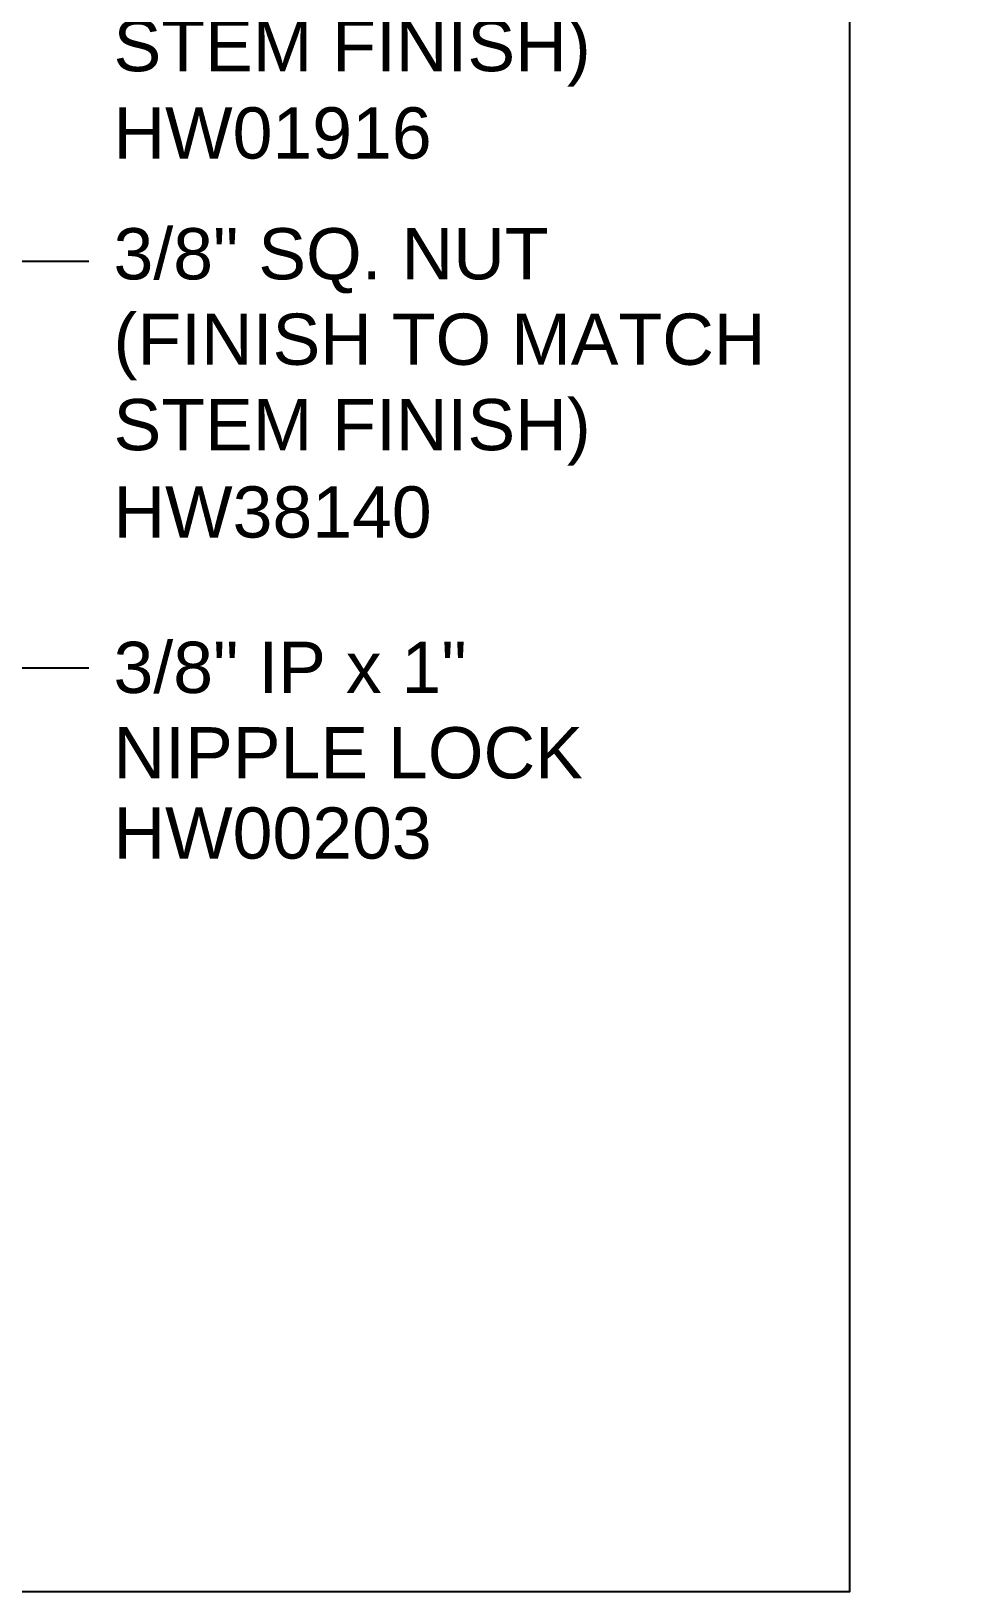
# Model space of a CAD drawing. Extents: x 0 to 7.2, y -17.2 to 0.
# Drawn here: x 3.79 to 7.25, y -17.22 to -11.51 of the extents above; entities that cross this region are included whole.
import ezdxf
from ezdxf import colors
from ezdxf.entities.mleader import LeaderData, LeaderLine
from ezdxf.math import Vec2, Vec3

# ---------------------------------------------------------------- set-up
doc = ezdxf.new("R2010")
doc.units = 0
doc.header["$LTSCALE"] = 0.5
doc.header["$MEASUREMENT"] = 0
doc.layers.add('CUST DWG', color=60, linetype='CONTINUOUS', lineweight=20)
doc.layers.add('FAB DWG', color=221, linetype='CONTINUOUS')
doc.layers.add('Text-Unprinted', color=131, linetype='CONTINUOUS', plot=False)
doc.styles.add('LSAD_Standard', font='arial.ttf')

msp = doc.modelspace()

# ---------------------------------------------------------------- linework, layer by layer
at = {"layer": 'Text-Unprinted', "ltscale": 0.5, "transparency": 16777216}
msp.add_lwpolyline([(0, 0), (6.7876, 0), (6.7876, -17.2191), (0, -17.2192)], close=True, dxfattribs=at)

# ---------------------------------------------------------------- texts
at = {"layer": 'FAB DWG', "ltscale": 0.5, "transparency": 16777216, "char_height": 0.1875, "width": 3.15153, "attachment_point": 1, "style": 'LSAD_Standard'}
for s, insert in [('\\A1;HW01916', (4.0945, -11.7879)), ('\\A1;HW38140', (4.0945, -13.1746)), ('\\A1;HW00203', (4.0945, -14.3493))]:
    msp.add_mtext(s, dxfattribs=dict(at, insert=insert))

# ---------------------------------------------------------------- leaders
at = {"layer": 'CUST DWG', "ltscale": 0.5, "transparency": 16777216}
ml = msp.add_multileader_mtext('Standard', dxfattribs=at)
ml.set_content('\\A1;3/8" COUPLER\\P(FINISH TO MATCH\\PSTEM FINISH)', color=256, style='LSAD_Standard')
ml.set_leader_properties()
ml.build(insert=Vec2(0, 0))
ml.multileader.update_dxf_attribs({"dogleg_length": 0.36, "arrow_head_size": 0.1875})
ctx = ml.context
ctx.base_point, ctx.char_height, ctx.arrow_head_size, ctx.landing_gap_size, ctx.plane_origin = Vec3(4.005, -10.9647), 0.1875, 0.1875, 0.09, Vec3(1.6638, -11.4995)
notes = []
notes.append((ctx, [(0, (1, 1, 0), (3.0929, -10.9647), (1, 0), 0.9121, [(0, [(2.3495, -11.5039)], 0, [])])]))
ctx.mtext.insert, ctx.mtext.width, ctx.mtext.defined_height, ctx.mtext.flow_direction = Vec3(4.095, -10.8434), 3.15153, 0.8541, 5
ml = msp.add_multileader_mtext('Standard', dxfattribs=at)
ml.set_content('\\A1;3/8" SQ. NUT\\P(FINISH TO MATCH\\PSTEM FINISH)', color=256, style='LSAD_Standard')
ml.set_leader_properties()
ml.build(insert=Vec2(0, 0))
ml.multileader.update_dxf_attribs({"dogleg_length": 0.36, "arrow_head_size": 0.1875})
ctx = ml.context
ctx.base_point, ctx.char_height, ctx.arrow_head_size, ctx.landing_gap_size, ctx.plane_origin = Vec3(4.005, -12.3513), 0.1875, 0.1875, 0.09, Vec3(1.6638, -12.8861)
notes.append((ctx, [(0, (1, 1, 0), (3.0929, -12.3513), (1, 0), 0.9121, [(0, [(2.3495, -12.8577)], 0, [])])]))
ctx.mtext.insert, ctx.mtext.width, ctx.mtext.defined_height, ctx.mtext.flow_direction = Vec3(4.095, -12.23), 3.15153, 0.8541, 5
ml = msp.add_multileader_mtext('Standard', dxfattribs=at)
ml.set_content('\\A1;3/8" IP x 1"\\PNIPPLE LOCK', color=256, style='LSAD_Standard')
ml.set_leader_properties()
ml.build(insert=Vec2(0, 0))
ml.multileader.update_dxf_attribs({"dogleg_length": 0.36, "arrow_head_size": 0.1875})
ctx = ml.context
ctx.base_point, ctx.char_height, ctx.arrow_head_size, ctx.landing_gap_size, ctx.plane_origin = Vec3(4.005, -13.8386), 0.1875, 0.1875, 0.09, Vec3(1.6638, -14.3734)
notes.append((ctx, [(0, (1, 1, 0), (3.0929, -13.8386), (1, 0), 0.9121, [(0, [(1.8726, -14.7143)], 0, [])])]))
ctx.mtext.insert, ctx.mtext.width, ctx.mtext.defined_height, ctx.mtext.flow_direction = Vec3(4.095, -13.7432), 3.15153, 0.8541, 5
for ctx, leaders in notes:
    for number, flags, end, landing, length, lines in leaders:
        leader = LeaderData()
        leader.index, (leader.has_last_leader_line, leader.has_dogleg_vector, leader.attachment_direction) = number, flags
        leader.last_leader_point, leader.dogleg_vector, leader.dogleg_length = Vec3(end), Vec3(landing), length
        for number, points, colour, breaks in lines:
            line = LeaderLine()
            line.index, line.vertices, line.color, line.breaks = number, Vec3.list(points), colors.encode_raw_color(colour), breaks
            leader.lines.append(line)
        ctx.leaders.append(leader)

doc.saveas('drawing.dxf')
